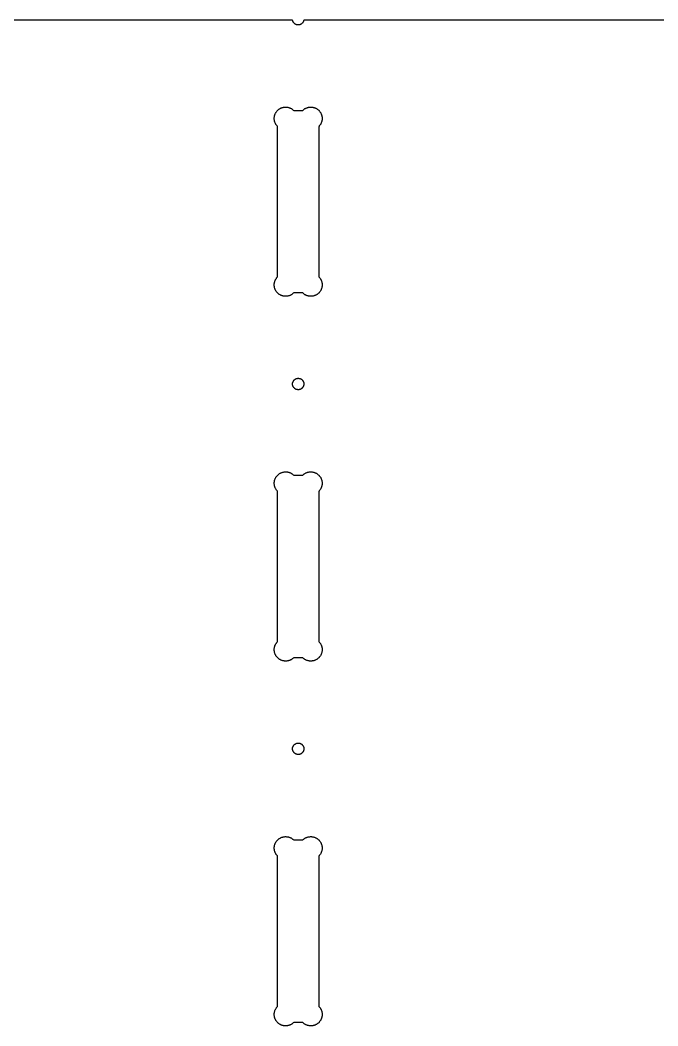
# Model space of a CAD drawing. Extents: x 0 to 2439, y 0 to 1219.
# Drawn here: x 222.4 to 400.3, y 291.2 to 571.6 of the extents above; entities that cross this region are included whole.
import ezdxf

# ---------------------------------------------------------------- set-up
doc = ezdxf.new("R2010")
doc.units = 0
doc.layers.add('Layer_1', color=7, linetype='CONTINUOUS')

msp = doc.modelspace()

# ---------------------------------------------------------------- linework, layer by layer
at = {"layer": 'Layer_1', "color": 7}
for p, q in [((298.408118, 571.641111), (109.061112, 571.641111)), ((298.422116, 571.561101), (298.408005, 571.641111)), ((298.446105, 571.464101), (298.422116, 571.561101)), ((298.476106, 571.369105), (298.446105, 571.464101)), ((298.512117, 571.276113), (298.476106, 571.369105)), ((298.553124, 571.185096), (298.512117, 571.276113)), ((298.600114, 571.0971), (298.553124, 571.185096)), ((298.653115, 571.01311), (298.600114, 571.0971)), ((298.711112, 570.931096), (298.653115, 571.01311)), ((298.774104, 570.854106), (298.711112, 570.931096)), ((298.841104, 570.780108), (298.774104, 570.854106)), ((298.913098, 570.711104), (298.841104, 570.780108)), ((298.989101, 570.647096), (298.913098, 570.711104)), ((299.069111, 570.587096), (298.989101, 570.647096)), ((299.1531, 570.533107), (299.069111, 570.587096)), ((299.240109, 570.484113), (299.1531, 570.533107)), ((299.33011, 570.441102), (299.240109, 570.484113)), ((299.422114, 570.403115), (299.33011, 570.441102)), ((299.516123, 570.371111), (299.422114, 570.403115)), ((299.613122, 570.345118), (299.516123, 570.371083)), ((299.71111, 570.326097), (299.613122, 570.345006)), ((299.809098, 570.312098), (299.71111, 570.32621)), ((299.909117, 570.305099), (299.809098, 570.312155)), ((300.009108, 570.304112), (299.909117, 570.304112)), ((300.108112, 570.309107), (300.009108, 570.304027)), ((300.207116, 570.321101), (300.108112, 570.308966)), ((300.305103, 570.338119), (300.207116, 570.321186)), ((300.402103, 570.362108), (300.305103, 570.338119)), ((300.497099, 570.392108), (300.402103, 570.362108)), ((300.590119, 570.42812), (300.497099, 570.392108)), ((300.681108, 570.469099), (300.590119, 570.42812)), ((300.769105, 570.516117), (300.681108, 570.469099)), ((300.85411, 570.569118), (300.769105, 570.516117)), ((300.935108, 570.627115), (300.85411, 570.569118)), ((301.013114, 570.689119), (300.935108, 570.627115)), ((301.086125, 570.757106), (301.013114, 570.689119)), ((301.1551, 570.829101), (301.086125, 570.757106)), ((301.219108, 570.905104), (301.1551, 570.829101)), ((301.279108, 570.985114), (301.219108, 570.905104)), ((301.333098, 571.069103), (301.279108, 570.985114)), ((301.38212, 571.156112), (301.333098, 571.069103)), ((301.426118, 571.245097), (301.38212, 571.156112)), ((301.463117, 571.338117), (301.426118, 571.245097)), ((301.495121, 571.432097), (301.463117, 571.338117)), ((301.521114, 571.528109), (301.49515, 571.432097)), ((301.543099, 571.641111), (301.521086, 571.528109)), ((1338.611101, 571.641111), (301.543099, 571.641111)), ((294.574101, 546.770108), (294.683124, 546.847099)), ((294.683124, 546.847099), (294.794122, 546.919122)), ((294.794122, 546.919122), (294.909099, 546.987109)), ((294.909099, 546.987109), (295.026108, 547.050101)), ((295.026108, 547.050101), (295.146109, 547.108098)), ((295.146109, 547.108098), (295.268114, 547.161099)), ((295.268114, 547.161099), (295.392122, 547.208117)), ((295.392122, 547.208117), (295.518106, 547.2511)), ((295.518106, 547.2511), (295.646122, 547.288099)), ((295.646122, 547.288099), (295.775098, 547.319115)), ((295.775098, 547.319115), (295.905118, 547.346209)), ((295.905118, 547.346124), (296.036125, 547.367008)), ((296.036125, 547.367121), (296.16812, 547.382079)), ((296.16812, 547.382107), (296.301104, 547.391985)), ((296.301104, 547.392098), (296.434115, 547.396049)), ((296.434115, 547.396106), (296.567098, 547.393283)), ((296.567098, 547.394102), (296.700109, 547.387046)), ((296.700109, 547.387103), (296.832105, 547.374967)), ((296.832105, 547.375108), (296.9641, 547.357046)), ((296.9641, 547.357102), (297.095108, 547.333114)), ((297.095108, 547.333114), (297.225099, 547.304101)), ((297.225099, 547.304101), (297.353115, 547.270122)), ((297.353115, 547.270122), (297.480115, 547.230102)), ((297.480115, 547.230102), (297.605111, 547.185116)), ((297.605111, 547.185116), (297.728104, 547.135106)), ((297.728104, 547.135106), (297.849121, 547.079114)), ((297.849121, 547.079114), (297.968106, 547.019113)), ((297.968106, 547.019113), (298.083111, 546.954117)), ((298.083111, 546.954117), (298.196113, 546.884098)), ((298.196113, 546.884098), (298.306123, 546.809112)), ((298.306123, 546.809112), (298.413114, 546.730118)), ((301.537116, 546.730118), (301.644106, 546.809112)), ((301.644106, 546.809112), (301.754117, 546.884098)), ((301.754117, 546.884098), (301.867118, 546.954117)), ((301.867118, 546.954117), (301.983112, 547.019113)), ((301.983112, 547.019113), (302.101109, 547.079114)), ((302.101109, 547.079114), (302.222098, 547.135106)), ((302.222098, 547.135106), (302.346106, 547.185116)), ((302.346106, 547.185116), (302.471102, 547.230102)), ((302.471102, 547.230102), (302.598102, 547.270122)), ((302.598102, 547.270122), (302.726118, 547.304101)), ((302.726118, 547.304101), (302.85611, 547.333114)), ((302.85611, 547.333114), (302.987117, 547.357102)), ((302.987117, 547.357102), (303.118125, 547.375165)), ((303.118125, 547.375108), (303.251108, 547.387244)), ((303.251108, 547.387103), (303.384119, 547.394158)), ((303.384119, 547.394102), (303.517102, 547.396924)), ((303.517102, 547.396106), (303.650114, 547.392154)), ((303.650114, 547.392098), (303.782109, 547.38222)), ((303.782109, 547.382107), (303.914104, 547.36715)), ((303.914104, 547.367121), (304.0461, 547.346237)), ((304.0461, 547.346124), (304.17612, 547.319031)), ((304.17612, 547.319115), (304.305123, 547.288099)), ((304.305123, 547.288099), (304.433111, 547.2511)), ((304.433111, 547.2511), (304.559123, 547.208117)), ((304.559123, 547.208117), (304.683104, 547.161099)), ((304.683104, 547.161099), (304.805108, 547.108098)), ((304.805108, 547.108098), (304.925109, 547.050101)), ((304.925109, 547.050101), (305.042118, 546.987109)), ((305.042118, 546.987109), (305.156108, 546.919122)), ((305.156108, 546.919122), (305.268122, 546.847099)), ((305.268122, 546.847099), (305.3761, 546.770108)), ((293.297102, 544.055102), (293.292022, 544.188114)), ((293.292107, 544.254097), (293.297187, 544.387109)), ((293.292107, 544.188114), (293.292107, 544.254097)), ((293.306105, 543.922119), (293.297074, 544.055102)), ((293.297102, 544.387109), (293.306133, 544.52012)), ((293.306105, 544.52012), (293.322192, 544.652115)), ((293.322107, 544.652115), (293.342145, 544.783123)), ((293.342116, 544.783123), (293.36921, 544.914102)), ((293.369125, 544.914102), (293.400113, 545.043106)), ((293.400113, 545.043106), (293.4381, 545.170106)), ((293.4381, 545.170106), (293.480123, 545.296118)), ((293.480123, 545.296118), (293.528101, 545.421114)), ((293.528101, 545.421114), (293.580114, 545.543119)), ((293.580114, 545.543119), (293.638111, 545.662104)), ((293.638111, 545.662104), (293.701103, 545.780101)), ((293.701103, 545.780101), (293.769119, 545.894119)), ((293.769119, 545.894119), (293.841114, 546.006105)), ((293.841114, 546.006105), (293.918104, 546.114111)), ((293.918104, 546.114111), (294.000118, 546.219098)), ((294.000118, 546.219098), (294.086111, 546.321121)), ((294.086111, 546.321121), (294.176111, 546.419109)), ((294.176111, 546.419109), (294.27012, 546.513117)), ((294.27012, 546.513117), (294.368107, 546.603118)), ((294.368107, 546.603118), (294.469114, 546.688123)), ((294.469114, 546.688123), (294.574101, 546.770108)), ((298.413114, 546.730118), (298.517112, 546.6461)), ((298.517112, 546.6461), (298.616116, 546.558103)), ((298.616116, 546.558103), (298.7121, 546.466099)), ((298.7121, 546.466099), (301.238102, 546.466099)), ((301.238102, 546.466099), (301.334114, 546.558103)), ((301.334114, 546.558103), (301.434105, 546.6461)), ((301.434105, 546.6461), (301.537116, 546.730118)), ((305.3761, 546.770108), (305.481115, 546.688123)), ((305.481115, 546.688123), (305.58311, 546.603118)), ((305.58311, 546.603118), (305.681098, 546.513117)), ((305.681098, 546.513117), (305.775106, 546.419109)), ((305.775106, 546.419109), (305.865107, 546.321121)), ((305.865107, 546.321121), (305.9511, 546.219098)), ((305.9511, 546.219098), (306.032098, 546.114111)), ((306.032098, 546.114111), (306.109116, 546.006105)), ((306.109116, 546.006105), (306.182099, 545.894119)), ((306.182099, 545.894119), (306.249098, 545.780101)), ((306.249098, 545.780101), (306.312118, 545.662104)), ((306.312118, 545.662104), (306.370115, 545.543119)), ((306.370115, 545.543119), (306.423116, 545.421114)), ((306.423116, 545.421114), (306.471122, 545.296118)), ((306.471122, 545.296118), (306.513117, 545.170106)), ((306.513117, 545.170106), (306.550116, 545.043106)), ((306.550116, 545.043106), (306.58212, 544.914102)), ((306.58212, 544.914102), (306.608085, 544.783123)), ((306.608113, 544.783123), (306.628998, 544.652115)), ((306.62911, 544.652115), (306.644068, 544.52012)), ((306.644125, 544.52012), (306.654002, 544.387109)), ((306.654115, 544.055102), (306.644238, 543.922119)), ((306.654115, 544.387109), (306.658066, 544.254097)), ((306.658123, 544.188114), (306.654172, 544.055102)), ((306.658123, 544.254097), (306.658123, 544.188114)), ((293.322107, 543.790096), (293.30602, 543.922119)), ((293.342116, 543.659116), (293.322079, 543.790096)), ((293.369125, 543.528109), (293.342032, 543.659116)), ((293.400113, 543.399105), (293.369125, 543.528109)), ((293.4381, 543.272105), (293.400113, 543.399105)), ((293.480123, 543.145105), (293.4381, 543.272105)), ((293.528101, 543.021097), (293.480123, 543.145105)), ((293.580114, 542.89912), (293.528101, 543.021097)), ((293.638111, 542.780107), (293.580114, 542.89912)), ((293.701103, 542.66211), (293.638111, 542.780107)), ((293.769119, 542.54812), (293.701103, 542.66211)), ((293.841114, 542.436106), (293.769119, 542.54812)), ((293.918104, 542.3281), (293.841114, 542.436106)), ((294.000118, 542.223113), (293.918104, 542.3281)), ((294.086111, 542.121118), (294.000118, 542.223113)), ((294.176111, 542.023102), (294.086111, 542.121118)), ((294.222114, 541.976112), (294.176111, 542.023102)), ((294.222114, 500.056122), (294.222114, 541.976112)), ((305.775106, 542.023102), (305.728116, 541.976112)), ((305.728116, 541.976112), (305.728116, 500.056122)), ((305.865107, 542.121118), (305.775106, 542.023102)), ((305.9511, 542.223113), (305.865107, 542.121118)), ((306.032098, 542.3281), (305.9511, 542.223113)), ((306.109116, 542.436106), (306.032098, 542.3281)), ((306.182099, 542.54812), (306.109116, 542.436106)), ((306.249098, 542.66211), (306.182099, 542.54812)), ((306.312118, 542.780107), (306.249098, 542.66211)), ((306.370115, 542.89912), (306.312118, 542.780107)), ((306.423116, 543.021097), (306.370115, 542.89912)), ((306.471122, 543.145105), (306.423116, 543.021097)), ((306.513117, 543.272105), (306.471122, 543.145105)), ((306.550116, 543.399105), (306.513117, 543.272105)), ((306.58212, 543.528109), (306.550116, 543.399105)), ((306.608113, 543.659116), (306.582149, 543.528109)), ((306.62911, 543.790096), (306.608226, 543.659116)), ((306.644125, 543.922119), (306.629167, 543.790096)), ((293.553106, 499.072098), (293.609099, 499.193114)), ((293.609099, 499.193114), (293.669099, 499.311112)), ((293.669099, 499.311112), (293.734123, 499.427105)), ((293.734123, 499.427105), (293.804114, 499.540107)), ((293.804114, 499.540107), (293.879101, 499.650117)), ((293.879101, 499.650117), (293.959111, 499.757107)), ((293.959111, 499.757107), (294.042112, 499.860118)), ((294.042112, 499.860118), (294.130109, 499.96011)), ((294.130109, 499.96011), (294.222114, 500.056122)), ((305.728116, 500.056122), (305.82012, 499.96011)), ((305.82012, 499.96011), (305.908117, 499.860118)), ((305.908117, 499.860118), (305.992107, 499.757107)), ((305.992107, 499.757107), (306.071101, 499.650117)), ((306.071101, 499.650117), (306.146115, 499.540107)), ((306.146115, 499.540107), (306.216106, 499.427105)), ((306.216106, 499.427105), (306.281102, 499.311112)), ((306.281102, 499.311112), (306.342119, 499.193114)), ((306.342119, 499.193114), (306.397124, 499.072098)), ((293.297102, 497.645097), (293.292022, 497.778109)), ((293.292107, 497.778109), (293.294929, 497.91112)), ((293.29411, 497.91112), (293.301166, 498.044103)), ((293.306105, 497.512114), (293.297074, 497.645097)), ((293.30111, 498.044103), (293.312963, 498.176098)), ((293.322107, 497.380119), (293.30602, 497.512114)), ((293.313104, 498.176098), (293.331166, 498.308122)), ((293.342116, 497.249111), (293.322079, 497.380119)), ((293.33111, 498.308122), (293.355099, 498.439101)), ((293.369125, 497.118104), (293.342032, 497.249111)), ((293.355099, 498.439101), (293.384111, 498.568105)), ((293.400113, 496.9891), (293.369125, 497.118104)), ((293.384111, 498.568105), (293.418119, 498.697109)), ((293.4381, 496.8621), (293.400113, 496.9891)), ((293.418119, 498.697109), (293.45811, 498.824109)), ((293.480123, 496.736116), (293.4381, 496.8621)), ((293.45811, 498.824109), (293.503124, 498.949105)), ((293.528101, 496.61112), (293.480123, 496.736116)), ((293.503124, 498.949105), (293.553106, 499.072098)), ((293.580114, 496.489115), (293.528101, 496.61112)), ((293.638111, 496.370102), (293.580114, 496.489115)), ((293.701103, 496.252105), (293.638111, 496.370102)), ((306.312118, 496.370102), (306.249098, 496.252105)), ((306.370115, 496.489115), (306.312118, 496.370102)), ((306.423116, 496.61112), (306.370115, 496.489115)), ((306.397124, 499.072098), (306.447105, 498.949105)), ((306.471122, 496.736116), (306.423116, 496.61112)), ((306.447105, 498.949105), (306.49212, 498.824109)), ((306.513117, 496.8621), (306.471122, 496.736116)), ((306.49212, 498.824109), (306.532111, 498.697109)), ((306.550116, 496.9891), (306.513117, 496.8621)), ((306.532111, 498.697109), (306.567106, 498.568105)), ((306.58212, 497.118104), (306.550116, 496.9891)), ((306.567106, 498.568105), (306.596119, 498.439101)), ((306.608113, 497.249111), (306.582149, 497.118104)), ((306.596119, 498.439101), (306.619261, 498.308122)), ((306.62911, 497.380119), (306.608226, 497.249111)), ((306.61912, 498.308122), (306.637182, 498.176098)), ((306.644125, 497.512114), (306.629167, 497.380119)), ((306.637097, 498.176098), (306.65008, 498.044103)), ((306.654115, 497.645097), (306.644238, 497.512114)), ((306.650108, 498.044103), (306.657163, 497.91112)), ((306.658123, 497.778109), (306.654172, 497.645097)), ((306.657107, 497.91112), (306.657107, 497.778109)), ((293.769119, 496.138115), (293.701103, 496.252105)), ((293.841114, 496.026101), (293.769119, 496.138115)), ((293.918104, 495.918123), (293.841114, 496.026101)), ((294.000118, 495.813108), (293.918104, 495.918123)), ((294.086111, 495.711113), (294.000118, 495.813108)), ((294.176111, 495.614113), (294.086111, 495.711113)), ((294.27012, 495.519117), (294.176111, 495.614113)), ((294.368107, 495.429117), (294.27012, 495.519117)), ((294.469114, 495.344111), (294.368107, 495.429117)), ((294.574101, 495.262098), (294.469114, 495.344111)), ((294.683124, 495.185107), (294.574101, 495.262098)), ((294.794122, 495.113112), (294.683124, 495.185107)), ((294.909099, 495.045097), (294.794122, 495.113112)), ((295.026108, 494.982105), (294.909099, 495.045097)), ((295.146109, 494.924108), (295.026108, 494.982105)), ((295.268114, 494.871107), (295.146109, 494.924108)), ((295.392122, 494.824117), (295.268114, 494.871107)), ((295.518106, 494.781106), (295.392122, 494.824117)), ((295.646122, 494.744107), (295.518106, 494.781106)), ((295.775098, 494.713119), (295.646122, 494.744107)), ((295.905118, 494.68611), (295.775098, 494.713204)), ((296.036125, 494.665113), (295.905118, 494.685997)), ((296.16812, 494.650099), (296.036125, 494.665056)), ((296.301104, 494.640108), (296.16812, 494.649986)), ((296.434115, 494.6361), (296.301104, 494.640052)), ((296.567098, 494.638104), (296.434115, 494.635282)), ((296.700109, 494.645103), (296.567098, 494.638048)), ((296.832105, 494.657098), (296.700109, 494.644962)), ((296.9641, 494.675104), (296.832105, 494.657041)), ((297.095108, 494.699121), (296.9641, 494.675132)), ((297.225099, 494.728105), (297.095108, 494.699121)), ((297.353115, 494.762113), (297.225099, 494.728105)), ((297.480115, 494.802104), (297.353115, 494.762113)), ((297.605111, 494.847118), (297.480115, 494.802104)), ((297.728104, 494.8971), (297.605111, 494.847118)), ((297.849121, 494.953121), (297.728104, 494.8971)), ((297.968106, 495.013121), (297.849121, 494.953121)), ((298.083111, 495.078117), (297.968106, 495.013121)), ((298.196113, 495.148108), (298.083111, 495.078117)), ((298.306123, 495.223123), (298.196113, 495.148108)), ((298.413114, 495.302117), (298.306123, 495.223123)), ((298.517112, 495.386106), (298.413114, 495.302117)), ((298.616116, 495.474103), (298.517112, 495.386106)), ((298.7121, 495.566107), (298.616116, 495.474103)), ((301.238102, 495.566107), (298.7121, 495.566107)), ((301.334114, 495.474103), (301.238102, 495.566107)), ((301.434105, 495.386106), (301.334114, 495.474103)), ((301.537116, 495.302117), (301.434105, 495.386106)), ((301.644106, 495.223123), (301.537116, 495.302117)), ((301.754117, 495.148108), (301.644106, 495.223123)), ((301.867118, 495.078117), (301.754117, 495.148108)), ((301.983112, 495.013121), (301.867118, 495.078117)), ((302.101109, 494.953121), (301.983112, 495.013121)), ((302.222098, 494.8971), (302.101109, 494.953121)), ((302.346106, 494.847118), (302.222098, 494.8971)), ((302.471102, 494.802104), (302.346106, 494.847118)), ((302.598102, 494.762113), (302.471102, 494.802104)), ((302.726118, 494.728105), (302.598102, 494.762113)), ((302.85611, 494.699121), (302.726118, 494.728105)), ((302.987117, 494.675104), (302.85611, 494.699092)), ((303.118125, 494.657098), (302.987117, 494.67516)), ((303.251108, 494.645103), (303.118125, 494.657239)), ((303.384119, 494.638104), (303.251108, 494.64516)), ((303.517102, 494.6361), (303.384119, 494.638923)), ((303.650114, 494.640108), (303.517102, 494.636157)), ((303.782109, 494.650099), (303.650114, 494.640221)), ((303.914104, 494.665113), (303.782109, 494.650155)), ((304.0461, 494.68611), (303.914104, 494.665226)), ((304.17612, 494.713119), (304.0461, 494.686026)), ((304.305123, 494.744107), (304.17612, 494.713119)), ((304.433111, 494.781106), (304.305123, 494.744107)), ((304.559123, 494.824117), (304.433111, 494.781106)), ((304.683104, 494.871107), (304.559123, 494.824117)), ((304.805108, 494.924108), (304.683104, 494.871107)), ((304.925109, 494.982105), (304.805108, 494.924108)), ((305.042118, 495.045097), (304.925109, 494.982105)), ((305.156108, 495.113112), (305.042118, 495.045097)), ((305.268122, 495.185107), (305.156108, 495.113112)), ((305.3761, 495.262098), (305.268122, 495.185107)), ((305.481115, 495.344111), (305.3761, 495.262098)), ((305.58311, 495.429117), (305.481115, 495.344111)), ((305.681098, 495.519117), (305.58311, 495.429117)), ((305.775106, 495.614113), (305.681098, 495.519117)), ((305.865107, 495.711113), (305.775106, 495.614113)), ((305.9511, 495.813108), (305.865107, 495.711113)), ((306.032098, 495.918123), (305.9511, 495.813108)), ((306.109116, 496.026101), (306.032098, 495.918123)), ((306.182099, 496.138115), (306.109116, 496.026101)), ((306.249098, 496.252105), (306.182099, 496.138115)), ((298.617104, 471.013113), (298.672109, 471.097102)), ((298.672109, 471.097102), (298.731122, 471.177112)), ((298.731122, 471.177112), (298.796117, 471.253114)), ((298.796117, 471.253114), (298.865121, 471.325109)), ((298.865121, 471.325109), (298.938103, 471.393097)), ((298.938103, 471.393097), (299.01611, 471.456117)), ((299.01611, 471.456117), (299.097107, 471.513098)), ((299.097107, 471.513098), (299.182113, 471.566099)), ((299.182113, 471.566099), (299.269122, 471.613117)), ((299.269122, 471.613117), (299.36011, 471.654096)), ((299.36011, 471.654096), (299.453102, 471.690107)), ((299.453102, 471.690107), (299.548098, 471.720108)), ((299.548098, 471.720108), (299.645098, 471.744096)), ((299.645098, 471.744096), (299.743114, 471.76103)), ((299.743114, 471.761114), (299.842118, 471.77325)), ((299.842118, 471.773109), (299.942109, 471.778189)), ((299.942109, 471.778104), (300.0421, 471.778104)), ((300.0421, 471.777116), (300.141104, 471.770061)), ((300.141104, 471.770117), (300.240107, 471.756006)), ((300.240107, 471.756119), (300.338123, 471.73721)), ((300.338123, 471.737097), (300.434107, 471.711133)), ((300.434107, 471.711105), (300.529103, 471.679101)), ((300.529103, 471.679101), (300.621107, 471.641114)), ((300.621107, 471.641114), (300.711108, 471.598103)), ((300.711108, 471.598103), (300.798117, 471.549109)), ((300.798117, 471.549109), (300.881119, 471.49512)), ((300.881119, 471.49512), (300.9611, 471.43512)), ((300.9611, 471.43512), (301.038119, 471.371112)), ((301.038119, 471.371112), (301.110114, 471.302108)), ((301.110114, 471.302108), (301.177113, 471.22811)), ((301.177113, 471.22811), (301.240105, 471.151119)), ((301.240105, 471.151119), (301.298102, 471.070122)), ((298.393104, 470.058101), (298.388024, 470.15812)), ((298.388109, 470.15812), (298.388109, 470.257096)), ((298.389125, 470.257096), (298.397027, 470.357115)), ((298.405098, 469.959097), (298.392963, 470.058101)), ((298.397112, 470.357115), (298.410094, 470.456119)), ((298.422116, 469.86111), (298.405183, 469.959097)), ((298.410122, 470.456119), (298.43016, 470.554106)), ((298.446105, 469.76411), (298.422116, 469.86111)), ((298.430103, 470.554106), (298.456068, 470.650118)), ((298.476106, 469.669114), (298.446105, 469.76411)), ((298.456124, 470.650118), (298.487112, 470.744098)), ((298.512117, 469.576122), (298.476106, 469.669114)), ((298.487112, 470.744098), (298.525099, 470.837119)), ((298.553124, 469.485105), (298.512117, 469.576122)), ((298.525099, 470.837119), (298.56811, 470.926104)), ((298.600114, 469.397108), (298.553124, 469.485105)), ((298.56811, 470.926104), (298.617104, 471.013113)), ((298.653115, 469.313119), (298.600114, 469.397108)), ((298.711112, 469.231105), (298.653115, 469.313119)), ((298.774104, 469.154115), (298.711112, 469.231105)), ((298.841104, 469.080116), (298.774104, 469.154115)), ((298.913098, 469.011113), (298.841104, 469.080116)), ((298.989101, 468.947105), (298.913098, 469.011113)), ((299.069111, 468.887104), (298.989101, 468.947105)), ((299.1531, 468.833115), (299.069111, 468.887104)), ((299.240109, 468.784122), (299.1531, 468.833115)), ((299.33011, 468.741111), (299.240109, 468.784122)), ((299.422114, 468.703096), (299.33011, 468.741111)), ((299.516123, 468.67112), (299.422114, 468.703096)), ((299.613122, 468.645099), (299.516123, 468.671063)), ((299.71111, 468.626105), (299.613122, 468.645014)), ((299.809098, 468.612107), (299.71111, 468.626218)), ((299.909117, 468.605108), (299.809098, 468.612164)), ((300.009108, 468.60412), (299.909117, 468.60412)), ((300.108112, 468.609116), (300.009108, 468.604036)), ((300.207116, 468.62111), (300.108112, 468.608974)), ((300.305103, 468.6381), (300.207116, 468.621166)), ((300.402103, 468.662117), (300.305103, 468.638128)), ((300.497099, 468.692117), (300.402103, 468.662117)), ((300.590119, 468.7281), (300.497099, 468.692117)), ((300.681108, 468.769107), (300.590119, 468.7281)), ((300.769105, 468.816097), (300.681108, 468.769107)), ((300.85411, 468.869099), (300.769105, 468.816097)), ((300.935108, 468.927124), (300.85411, 468.869099)), ((301.013114, 468.9891), (300.935108, 468.927124)), ((301.086125, 469.057115), (301.013114, 468.9891)), ((301.1551, 469.12911), (301.086125, 469.057115)), ((301.219108, 469.205112), (301.1551, 469.12911)), ((301.279108, 469.285122), (301.219108, 469.205112)), ((301.333098, 469.369112), (301.279108, 469.285122)), ((301.298102, 471.070122), (301.350116, 470.985116)), ((301.38212, 469.456121), (301.333098, 469.369112)), ((301.350116, 470.985116), (301.397106, 470.897119)), ((301.426118, 469.545106), (301.38212, 469.456121)), ((301.397106, 470.897119), (301.4391, 470.806103)), ((301.463117, 469.638098), (301.426118, 469.545106)), ((301.4391, 470.806103), (301.475112, 470.71311)), ((301.495121, 469.732106), (301.463117, 469.638098)), ((301.475112, 470.71311), (301.504124, 470.618114)), ((301.521114, 469.829106), (301.49515, 469.732106)), ((301.504124, 470.618114), (301.528113, 470.521115)), ((301.541124, 469.926106), (301.521086, 469.829106)), ((301.528113, 470.521115), (301.546175, 470.423099)), ((301.554106, 470.025109), (301.541124, 469.926106)), ((301.546119, 470.423099), (301.557126, 470.324124)), ((301.561105, 470.1251), (301.554049, 470.025109)), ((301.557097, 470.324124), (301.562177, 470.224104)), ((301.562121, 470.224104), (301.562121, 470.1251)), ((293.322107, 442.952096), (293.342145, 443.083103)), ((293.342116, 443.083103), (293.36921, 443.214111)), ((293.369125, 443.214111), (293.400113, 443.343115)), ((293.400113, 443.343115), (293.4381, 443.470115)), ((293.4381, 443.470115), (293.480123, 443.596099)), ((293.480123, 443.596099), (293.528101, 443.721123)), ((293.528101, 443.721123), (293.580114, 443.8431)), ((293.580114, 443.8431), (293.638111, 443.962113)), ((293.638111, 443.962113), (293.701103, 444.08011)), ((293.701103, 444.08011), (293.769119, 444.194099)), ((293.769119, 444.194099), (293.841114, 444.306113)), ((293.841114, 444.306113), (293.918104, 444.41412)), ((293.918104, 444.41412), (294.000118, 444.519106)), ((294.000118, 444.519106), (294.086111, 444.621102)), ((294.086111, 444.621102), (294.176111, 444.719117)), ((294.176111, 444.719117), (294.27012, 444.813097)), ((294.27012, 444.813097), (294.368107, 444.903098)), ((294.368107, 444.903098), (294.469114, 444.988103)), ((294.469114, 444.988103), (294.574101, 445.070117)), ((294.574101, 445.070117), (294.683124, 445.147107)), ((294.683124, 445.147107), (294.794122, 445.219102)), ((294.794122, 445.219102), (294.909099, 445.287118)), ((294.909099, 445.287118), (295.026108, 445.35011)), ((295.026108, 445.35011), (295.146109, 445.408106)), ((295.146109, 445.408106), (295.268114, 445.461108)), ((295.268114, 445.461108), (295.392122, 445.508098)), ((295.392122, 445.508098), (295.518106, 445.551108)), ((295.518106, 445.551108), (295.646122, 445.588108)), ((295.646122, 445.588108), (295.775098, 445.619096)), ((295.775098, 445.619096), (295.905118, 445.646189)), ((295.905118, 445.646104), (296.036125, 445.666989)), ((296.036125, 445.667102), (296.16812, 445.68206)), ((296.16812, 445.682116), (296.301104, 445.691994)), ((296.301104, 445.692107), (296.434115, 445.696058)), ((296.434115, 445.696114), (296.567098, 445.693292)), ((296.567098, 445.69411), (296.700109, 445.687055)), ((296.700109, 445.687111), (296.832105, 445.674976)), ((296.832105, 445.675117), (296.9641, 445.657055)), ((296.9641, 445.657111), (297.095108, 445.633122)), ((297.095108, 445.633122), (297.225099, 445.60411)), ((297.225099, 445.60411), (297.353115, 445.570102)), ((297.353115, 445.570102), (297.480115, 445.530111)), ((297.480115, 445.530111), (297.605111, 445.485097)), ((297.605111, 445.485097), (297.728104, 445.435115)), ((297.728104, 445.435115), (297.849121, 445.379122)), ((297.849121, 445.379122), (297.968106, 445.319122)), ((297.968106, 445.319122), (298.083111, 445.254098)), ((298.083111, 445.254098), (298.196113, 445.184107)), ((298.196113, 445.184107), (298.306123, 445.10912)), ((298.306123, 445.10912), (298.413114, 445.030098)), ((298.413114, 445.030098), (298.517112, 444.946109)), ((298.517112, 444.946109), (298.616116, 444.858112)), ((298.616116, 444.858112), (298.7121, 444.766107)), ((298.7121, 444.766107), (301.238102, 444.766107)), ((301.238102, 444.766107), (301.334114, 444.858112)), ((301.334114, 444.858112), (301.434105, 444.946109)), ((301.434105, 444.946109), (301.537116, 445.030098)), ((301.537116, 445.030098), (301.644106, 445.10912)), ((301.644106, 445.10912), (301.754117, 445.184107)), ((301.754117, 445.184107), (301.867118, 445.254098)), ((301.867118, 445.254098), (301.983112, 445.319122)), ((301.983112, 445.319122), (302.101109, 445.379122)), ((302.101109, 445.379122), (302.222098, 445.435115)), ((302.222098, 445.435115), (302.346106, 445.485097)), ((302.346106, 445.485097), (302.471102, 445.530111)), ((302.471102, 445.530111), (302.598102, 445.570102)), ((302.598102, 445.570102), (302.726118, 445.60411)), ((302.726118, 445.60411), (302.85611, 445.633122)), ((302.85611, 445.633122), (302.987117, 445.657111)), ((302.987117, 445.657111), (303.118125, 445.675173)), ((303.118125, 445.675117), (303.251108, 445.687252)), ((303.251108, 445.687111), (303.384119, 445.694167)), ((303.384119, 445.69411), (303.517102, 445.696933)), ((303.517102, 445.696114), (303.650114, 445.692163)), ((303.650114, 445.692107), (303.782109, 445.682229)), ((303.782109, 445.682116), (303.914104, 445.667158)), ((303.914104, 445.667102), (304.0461, 445.646217)), ((304.0461, 445.646104), (304.17612, 445.619011)), ((304.17612, 445.619096), (304.305123, 445.588108)), ((304.305123, 445.588108), (304.433111, 445.551108)), ((304.433111, 445.551108), (304.559123, 445.508098)), ((304.559123, 445.508098), (304.683104, 445.461108)), ((304.683104, 445.461108), (304.805108, 445.408106)), ((304.805108, 445.408106), (304.925109, 445.35011)), ((304.925109, 445.35011), (305.042118, 445.287118)), ((305.042118, 445.287118), (305.156108, 445.219102)), ((305.156108, 445.219102), (305.268122, 445.147107)), ((305.268122, 445.147107), (305.3761, 445.070117)), ((305.3761, 445.070117), (305.481115, 444.988103)), ((305.481115, 444.988103), (305.58311, 444.903098)), ((305.58311, 444.903098), (305.681098, 444.813097)), ((305.681098, 444.813097), (305.775106, 444.719117)), ((305.775106, 444.719117), (305.865107, 444.621102)), ((305.865107, 444.621102), (305.9511, 444.519106)), ((305.9511, 444.519106), (306.032098, 444.41412)), ((306.032098, 444.41412), (306.109116, 444.306113)), ((306.109116, 444.306113), (306.182099, 444.194099)), ((306.182099, 444.194099), (306.249098, 444.08011)), ((306.249098, 444.08011), (306.312118, 443.962113)), ((306.312118, 443.962113), (306.370115, 443.8431)), ((306.370115, 443.8431), (306.423116, 443.721123)), ((306.423116, 443.721123), (306.471122, 443.596099)), ((306.471122, 443.596099), (306.513117, 443.470115)), ((306.513117, 443.470115), (306.550116, 443.343115)), ((306.550116, 443.343115), (306.58212, 443.214111)), ((306.58212, 443.214111), (306.608085, 443.083103)), ((306.608113, 443.083103), (306.628998, 442.952096)), ((293.297102, 442.355111), (293.292022, 442.488122)), ((293.292107, 442.554106), (293.297187, 442.687117)), ((293.292107, 442.488122), (293.292107, 442.554106)), ((293.306105, 442.2221), (293.297074, 442.355111)), ((293.297102, 442.687117), (293.306133, 442.8201)), ((293.322107, 442.090104), (293.30602, 442.2221)), ((293.306105, 442.8201), (293.322192, 442.952096)), ((293.342116, 441.959097), (293.322079, 442.090104)), ((293.369125, 441.828118), (293.342032, 441.959097)), ((293.400113, 441.699114), (293.369125, 441.828118)), ((293.4381, 441.572114), (293.400113, 441.699114)), ((293.480123, 441.445114), (293.4381, 441.572114)), ((293.528101, 441.321105), (293.480123, 441.445114)), ((293.580114, 441.199101), (293.528101, 441.321105)), ((293.638111, 441.080116), (293.580114, 441.199101)), ((293.701103, 440.962119), (293.638111, 441.080116)), ((293.769119, 440.848101), (293.701103, 440.962119)), ((293.841114, 440.736115), (293.769119, 440.848101)), ((293.918104, 440.628109), (293.841114, 440.736115)), ((294.000118, 440.523122), (293.918104, 440.628109)), ((294.086111, 440.421099), (294.000118, 440.523122)), ((294.176111, 440.323111), (294.086111, 440.421099)), ((294.222114, 440.276121), (294.176111, 440.323111)), ((294.222114, 398.356102), (294.222114, 440.276121)), ((305.775106, 440.323111), (305.728116, 440.276121)), ((305.728116, 440.276121), (305.728116, 398.356102)), ((305.865107, 440.421099), (305.775106, 440.323111)), ((305.9511, 440.523122), (305.865107, 440.421099)), ((306.032098, 440.628109), (305.9511, 440.523122)), ((306.109116, 440.736115), (306.032098, 440.628109)), ((306.182099, 440.848101), (306.109116, 440.736115)), ((306.249098, 440.962119), (306.182099, 440.848101)), ((306.312118, 441.080116), (306.249098, 440.962119)), ((306.370115, 441.199101), (306.312118, 441.080116)), ((306.423116, 441.321105), (306.370115, 441.199101)), ((306.471122, 441.445114), (306.423116, 441.321105)), ((306.513117, 441.572114), (306.471122, 441.445114)), ((306.550116, 441.699114), (306.513117, 441.572114)), ((306.58212, 441.828118), (306.550116, 441.699114)), ((306.608113, 441.959097), (306.582149, 441.828118)), ((306.62911, 442.090104), (306.608226, 441.959097)), ((306.62911, 442.952096), (306.644068, 442.8201)), ((306.644125, 442.2221), (306.629167, 442.090104)), ((306.644125, 442.8201), (306.654002, 442.687117)), ((306.654115, 442.355111), (306.644238, 442.2221)), ((306.654115, 442.687117), (306.658066, 442.554106)), ((306.658123, 442.488122), (306.654172, 442.355111)), ((306.658123, 442.554106), (306.658123, 442.488122)), ((294.042112, 398.160099), (294.130109, 398.260118)), ((294.130109, 398.260118), (294.222114, 398.356102)), ((305.728116, 398.356102), (305.82012, 398.260118)), ((305.82012, 398.260118), (305.908117, 398.160099)), ((293.297102, 395.945106), (293.292022, 396.078117)), ((293.292107, 396.078117), (293.294929, 396.2111)), ((293.29411, 396.2111), (293.301166, 396.344112)), ((293.306105, 395.812123), (293.297074, 395.945106)), ((293.30111, 396.344112), (293.312963, 396.476107)), ((293.322107, 395.680099), (293.30602, 395.812123)), ((293.313104, 396.476107), (293.331166, 396.608102)), ((293.342116, 395.54912), (293.322079, 395.680099)), ((293.33111, 396.608102), (293.355099, 396.73911)), ((293.369125, 395.418112), (293.342032, 395.54912)), ((293.355099, 396.73911), (293.384111, 396.868114)), ((293.400113, 395.289109), (293.369125, 395.418112)), ((293.384111, 396.868114), (293.418119, 396.997118)), ((293.418119, 396.997118), (293.45811, 397.124118)), ((293.45811, 397.124118), (293.503124, 397.249114)), ((293.503124, 397.249114), (293.553106, 397.372106)), ((293.553106, 397.372106), (293.609099, 397.493123)), ((293.609099, 397.493123), (293.669099, 397.61112)), ((293.669099, 397.61112), (293.734123, 397.727114)), ((293.734123, 397.727114), (293.804114, 397.840115)), ((293.804114, 397.840115), (293.879101, 397.950097)), ((293.879101, 397.950097), (293.959111, 398.057116)), ((293.959111, 398.057116), (294.042112, 398.160099)), ((305.908117, 398.160099), (305.992107, 398.057116)), ((305.992107, 398.057116), (306.071101, 397.950097)), ((306.071101, 397.950097), (306.146115, 397.840115)), ((306.146115, 397.840115), (306.216106, 397.727114)), ((306.216106, 397.727114), (306.281102, 397.61112)), ((306.281102, 397.61112), (306.342119, 397.493123)), ((306.342119, 397.493123), (306.397124, 397.372106)), ((306.397124, 397.372106), (306.447105, 397.249114)), ((306.447105, 397.249114), (306.49212, 397.124118)), ((306.49212, 397.124118), (306.532111, 396.997118)), ((306.532111, 396.997118), (306.567106, 396.868114)), ((306.58212, 395.418112), (306.550116, 395.289109)), ((306.567106, 396.868114), (306.596119, 396.73911)), ((306.608113, 395.54912), (306.582149, 395.418112)), ((306.596119, 396.73911), (306.619261, 396.608102)), ((306.62911, 395.680099), (306.608226, 395.54912)), ((306.61912, 396.608102), (306.637182, 396.476107)), ((306.644125, 395.812123), (306.629167, 395.680099)), ((306.637097, 396.476107), (306.65008, 396.344112)), ((306.654115, 395.945106), (306.644238, 395.812123)), ((306.650108, 396.344112), (306.657163, 396.2111)), ((306.658123, 396.078117), (306.654172, 395.945106)), ((306.657107, 396.2111), (306.657107, 396.078117)), ((293.4381, 395.162109), (293.400113, 395.289109)), ((293.480123, 395.036096), (293.4381, 395.162109)), ((293.528101, 394.9111), (293.480123, 395.036096)), ((293.580114, 394.789096), (293.528101, 394.9111)), ((293.638111, 394.670111), (293.580114, 394.789096)), ((293.701103, 394.552114), (293.638111, 394.670111)), ((293.769119, 394.438096), (293.701103, 394.552114)), ((293.841114, 394.32611), (293.769119, 394.438096)), ((293.918104, 394.218104), (293.841114, 394.32611)), ((294.000118, 394.113117), (293.918104, 394.218104)), ((294.086111, 394.011122), (294.000118, 394.113117)), ((294.176111, 393.914122), (294.086111, 394.011122)), ((294.27012, 393.820114), (294.176111, 393.914122)), ((294.368107, 393.729097), (294.27012, 393.820114)), ((294.469114, 393.64412), (294.368107, 393.729097)), ((294.574101, 393.562106), (294.469114, 393.64412)), ((294.683124, 393.485116), (294.574101, 393.562106)), ((294.794122, 393.413121), (294.683124, 393.485116)), ((294.909099, 393.345106), (294.794122, 393.413121)), ((295.026108, 393.282114), (294.909099, 393.345106)), ((295.146109, 393.224117), (295.026108, 393.282114)), ((295.268114, 393.171116), (295.146109, 393.224117)), ((295.392122, 393.124097), (295.268114, 393.171116)), ((295.518106, 393.081115), (295.392122, 393.124097)), ((295.646122, 393.044116), (295.518106, 393.081115)), ((295.775098, 393.013099), (295.646122, 393.044116)), ((295.905118, 392.986119), (295.775098, 393.013212)), ((296.036125, 392.965122), (295.905118, 392.986006)), ((296.16812, 392.950107), (296.036125, 392.965065)), ((296.301104, 392.940117), (296.16812, 392.949994)), ((296.434115, 392.936109), (296.301104, 392.94006)), ((296.567098, 392.938113), (296.434115, 392.935291)), ((296.700109, 392.945112), (296.567098, 392.938056)), ((296.832105, 392.957106), (296.700109, 392.944971)), ((296.9641, 392.975112), (296.832105, 392.95705)), ((297.095108, 392.999101), (296.9641, 392.975112)), ((297.225099, 393.028114), (297.095108, 392.999101)), ((297.353115, 393.062121), (297.225099, 393.028114)), ((297.480115, 393.102112), (297.353115, 393.062121)), ((297.605111, 393.147098), (297.480115, 393.102112)), ((297.728104, 393.197108), (297.605111, 393.147098)), ((297.849121, 393.253101), (297.728104, 393.197108)), ((297.968106, 393.313102), (297.849121, 393.253101)), ((298.083111, 393.378097), (297.968106, 393.313102)), ((298.196113, 393.448117), (298.083111, 393.378097)), ((298.306123, 393.523103), (298.196113, 393.448117)), ((298.413114, 393.602097), (298.306123, 393.523103)), ((298.517112, 393.686115), (298.413114, 393.602097)), ((298.616116, 393.774112), (298.517112, 393.686115)), ((298.7121, 393.866116), (298.616116, 393.774112)), ((301.238102, 393.866116), (298.7121, 393.866116)), ((301.334114, 393.774112), (301.238102, 393.866116)), ((301.434105, 393.686115), (301.334114, 393.774112)), ((301.537116, 393.602097), (301.434105, 393.686115)), ((301.644106, 393.523103), (301.537116, 393.602097)), ((301.754117, 393.448117), (301.644106, 393.523103)), ((301.867118, 393.378097), (301.754117, 393.448117)), ((301.983112, 393.313102), (301.867118, 393.378097)), ((302.101109, 393.253101), (301.983112, 393.313102)), ((302.222098, 393.197108), (302.101109, 393.253101)), ((302.346106, 393.147098), (302.222098, 393.197108)), ((302.471102, 393.102112), (302.346106, 393.147098)), ((302.598102, 393.062121), (302.471102, 393.102112)), ((302.726118, 393.028114), (302.598102, 393.062121)), ((302.85611, 392.999101), (302.726118, 393.028114)), ((302.987117, 392.975112), (302.85611, 392.999101)), ((303.118125, 392.957106), (302.987117, 392.975169)), ((303.251108, 392.945112), (303.118125, 392.957248)), ((303.384119, 392.938113), (303.251108, 392.945168)), ((303.517102, 392.936109), (303.384119, 392.938931)), ((303.650114, 392.940117), (303.517102, 392.936166)), ((303.782109, 392.950107), (303.650114, 392.94023)), ((303.914104, 392.965122), (303.782109, 392.950164)), ((304.0461, 392.986119), (303.914104, 392.965234)), ((304.17612, 393.013099), (304.0461, 392.986006)), ((304.305123, 393.044116), (304.17612, 393.013099)), ((304.433111, 393.081115), (304.305123, 393.044116)), ((304.559123, 393.124097), (304.433111, 393.081115)), ((304.683104, 393.171116), (304.559123, 393.124097)), ((304.805108, 393.224117), (304.683104, 393.171116)), ((304.925109, 393.282114), (304.805108, 393.224117)), ((305.042118, 393.345106), (304.925109, 393.282114)), ((305.156108, 393.413121), (305.042118, 393.345106)), ((305.268122, 393.485116), (305.156108, 393.413121)), ((305.3761, 393.562106), (305.268122, 393.485116)), ((305.481115, 393.64412), (305.3761, 393.562106)), ((305.58311, 393.729097), (305.481115, 393.64412)), ((305.681098, 393.820114), (305.58311, 393.729097)), ((305.775106, 393.914122), (305.681098, 393.820114)), ((305.865107, 394.011122), (305.775106, 393.914122)), ((305.9511, 394.113117), (305.865107, 394.011122)), ((306.032098, 394.218104), (305.9511, 394.113117)), ((306.109116, 394.32611), (306.032098, 394.218104)), ((306.182099, 394.438096), (306.109116, 394.32611)), ((306.249098, 394.552114), (306.182099, 394.438096)), ((306.312118, 394.670111), (306.249098, 394.552114)), ((306.370115, 394.789096), (306.312118, 394.670111)), ((306.423116, 394.9111), (306.370115, 394.789096)), ((306.471122, 395.036096), (306.423116, 394.9111)), ((306.513117, 395.162109), (306.471122, 395.036096)), ((306.550116, 395.289109), (306.513117, 395.162109)), ((298.393104, 368.35811), (298.388024, 368.458101)), ((298.388109, 368.458101), (298.388109, 368.557104)), ((298.389125, 368.557104), (298.397027, 368.657096)), ((298.405098, 368.259106), (298.392963, 368.35811)), ((298.397112, 368.657096), (298.410094, 368.756099)), ((298.422116, 368.161118), (298.405183, 368.259106)), ((298.410122, 368.756099), (298.43016, 368.854115)), ((298.446105, 368.064119), (298.422116, 368.161118)), ((298.430103, 368.854115), (298.456068, 368.950099)), ((298.476106, 367.969123), (298.446105, 368.064119)), ((298.456124, 368.950099), (298.487112, 369.044107)), ((298.512117, 367.876102), (298.476106, 367.969123)), ((298.487112, 369.044107), (298.525099, 369.137099)), ((298.553124, 367.785114), (298.512117, 367.876102)), ((298.525099, 369.137099), (298.56811, 369.226112)), ((298.600114, 367.697117), (298.553124, 367.785114)), ((298.56811, 369.226112), (298.617104, 369.313121)), ((298.653115, 367.612112), (298.600114, 367.697117)), ((298.617104, 369.313121), (298.672109, 369.397111)), ((298.711112, 367.531114), (298.653115, 367.612112)), ((298.672109, 369.397111), (298.731122, 369.477121)), ((298.774104, 367.454124), (298.711112, 367.531114)), ((298.731122, 369.477121), (298.796117, 369.553123)), ((298.841104, 367.380097), (298.774104, 367.454124)), ((298.796117, 369.553123), (298.865121, 369.625118)), ((298.913098, 367.311122), (298.841104, 367.380097)), ((298.865121, 369.625118), (298.938103, 369.693105)), ((298.938103, 369.693105), (299.01611, 369.756097)), ((299.01611, 369.756097), (299.097107, 369.813106)), ((299.097107, 369.813106), (299.182113, 369.866108)), ((299.182113, 369.866108), (299.269122, 369.913098)), ((299.269122, 369.913098), (299.36011, 369.954104)), ((299.36011, 369.954104), (299.453102, 369.990116)), ((299.453102, 369.990116), (299.548098, 370.020116)), ((299.548098, 370.020116), (299.645098, 370.044105)), ((299.645098, 370.044105), (299.743114, 370.061038)), ((299.743114, 370.061123), (299.842118, 370.073259)), ((299.842118, 370.073118), (299.942109, 370.078198)), ((299.942109, 370.078113), (300.0421, 370.078113)), ((300.0421, 370.077097), (300.141104, 370.070041)), ((300.141104, 370.070098), (300.240107, 370.055987)), ((300.240107, 370.0561), (300.338123, 370.037191)), ((300.338123, 370.037106), (300.434107, 370.011142)), ((300.434107, 370.011113), (300.529103, 369.979109)), ((300.529103, 369.979109), (300.621107, 369.941122)), ((300.621107, 369.941122), (300.711108, 369.898112)), ((300.711108, 369.898112), (300.798117, 369.849118)), ((300.798117, 369.849118), (300.881119, 369.7951)), ((300.881119, 369.7951), (300.9611, 369.7351)), ((300.9611, 369.7351), (301.038119, 369.67112)), ((301.086125, 367.357124), (301.013114, 367.289108)), ((301.038119, 369.67112), (301.110114, 369.602117)), ((301.1551, 367.429119), (301.086125, 367.357124)), ((301.110114, 369.602117), (301.177113, 369.528118)), ((301.219108, 367.505121), (301.1551, 367.429119)), ((301.177113, 369.528118), (301.240105, 369.4511)), ((301.279108, 367.585103), (301.219108, 367.505121)), ((301.240105, 369.4511), (301.298102, 369.370102)), ((301.333098, 367.66912), (301.279108, 367.585103)), ((301.298102, 369.370102), (301.350116, 369.285097)), ((301.38212, 367.756101), (301.333098, 367.66912)), ((301.350116, 369.285097), (301.397106, 369.1971)), ((301.426118, 367.845114), (301.38212, 367.756101)), ((301.397106, 369.1971), (301.4391, 369.106111)), ((301.463117, 367.938106), (301.426118, 367.845114)), ((301.4391, 369.106111), (301.475112, 369.013119)), ((301.495121, 368.032115), (301.463117, 367.938106)), ((301.475112, 369.013119), (301.504124, 368.918123)), ((301.521114, 368.129114), (301.49515, 368.032115)), ((301.504124, 368.918123), (301.528113, 368.821123)), ((301.541124, 368.226114), (301.521086, 368.129114)), ((301.528113, 368.821123), (301.546175, 368.723108)), ((301.554106, 368.325118), (301.541124, 368.226114)), ((301.546119, 368.723108), (301.557126, 368.624104)), ((301.561105, 368.425109), (301.554049, 368.325118)), ((301.557097, 368.624104), (301.562177, 368.524113)), ((301.562121, 368.524113), (301.562121, 368.425109)), ((298.989101, 367.247114), (298.913098, 367.311122)), ((299.069111, 367.187113), (298.989101, 367.247114)), ((299.1531, 367.133096), (299.069111, 367.187113)), ((299.240109, 367.084102), (299.1531, 367.133096)), ((299.33011, 367.04112), (299.240109, 367.084102)), ((299.422114, 367.003104), (299.33011, 367.04112)), ((299.516123, 366.9711), (299.422114, 367.003104)), ((299.613122, 366.945108), (299.516123, 366.971072)), ((299.71111, 366.926114), (299.613122, 366.945023)), ((299.809098, 366.912116), (299.71111, 366.926227)), ((299.909117, 366.905117), (299.809098, 366.912172)), ((300.009108, 366.904101), (299.909117, 366.904101)), ((300.108112, 366.909096), (300.009108, 366.904016)), ((300.207116, 366.921119), (300.108112, 366.908983)), ((300.305103, 366.938108), (300.207116, 366.921175)), ((300.402103, 366.962097), (300.305103, 366.938108)), ((300.497099, 366.992098), (300.402103, 366.962097)), ((300.590119, 367.028109), (300.497099, 366.992098)), ((300.681108, 367.069116), (300.590119, 367.028109)), ((300.769105, 367.116106), (300.681108, 367.069116)), ((300.85411, 367.169107), (300.769105, 367.116106)), ((300.935108, 367.227104), (300.85411, 367.169107)), ((301.013114, 367.289108), (300.935108, 367.227104)), ((293.528101, 342.021104), (293.580114, 342.143108)), ((293.580114, 342.143108), (293.638111, 342.262121)), ((293.638111, 342.262121), (293.701103, 342.380118)), ((293.701103, 342.380118), (293.769119, 342.494108)), ((293.769119, 342.494108), (293.841114, 342.606122)), ((293.841114, 342.606122), (293.918104, 342.7141)), ((293.918104, 342.7141), (294.000118, 342.819115)), ((294.000118, 342.819115), (294.086111, 342.92111)), ((294.086111, 342.92111), (294.176111, 343.019098)), ((294.176111, 343.019098), (294.27012, 343.113106)), ((294.27012, 343.113106), (294.368107, 343.203107)), ((294.368107, 343.203107), (294.469114, 343.288112)), ((294.469114, 343.288112), (294.574101, 343.370098)), ((294.574101, 343.370098), (294.683124, 343.447116)), ((294.683124, 343.447116), (294.794122, 343.519111)), ((294.794122, 343.519111), (294.909099, 343.587098)), ((294.909099, 343.587098), (295.026108, 343.650118)), ((295.026108, 343.650118), (295.146109, 343.708115)), ((295.146109, 343.708115), (295.268114, 343.761116)), ((295.268114, 343.761116), (295.392122, 343.808106)), ((295.392122, 343.808106), (295.518106, 343.851117)), ((295.518106, 343.851117), (295.646122, 343.888116)), ((295.646122, 343.888116), (295.775098, 343.919104)), ((295.775098, 343.919104), (295.905118, 343.946198)), ((295.905118, 343.946113), (296.036125, 343.966998)), ((296.036125, 343.96711), (296.16812, 343.982068)), ((296.16812, 343.982096), (296.301104, 343.991974)), ((296.301104, 343.992115), (296.434115, 343.996066)), ((296.434115, 343.996123), (296.567098, 343.993301)), ((296.567098, 343.994119), (296.700109, 343.987064)), ((296.700109, 343.98712), (296.832105, 343.974984)), ((296.832105, 343.975097), (296.9641, 343.957035)), ((296.9641, 343.95712), (297.095108, 343.933131)), ((297.095108, 343.933103), (297.225099, 343.904118)), ((297.225099, 343.904118), (297.353115, 343.870111)), ((297.353115, 343.870111), (297.480115, 343.83012)), ((297.480115, 343.83012), (297.605111, 343.785105)), ((297.605111, 343.785105), (297.728104, 343.735124)), ((297.728104, 343.735124), (297.849121, 343.679103)), ((297.849121, 343.679103), (297.968106, 343.619102)), ((297.968106, 343.619102), (298.083111, 343.554106)), ((298.083111, 343.554106), (298.196113, 343.484115)), ((298.196113, 343.484115), (298.306123, 343.409101)), ((298.306123, 343.409101), (298.413114, 343.330107)), ((298.413114, 343.330107), (298.517112, 343.246117)), ((298.517112, 343.246117), (298.616116, 343.15812)), ((298.616116, 343.15812), (298.7121, 343.066116)), ((298.7121, 343.066116), (301.238102, 343.066116)), ((301.238102, 343.066116), (301.334114, 343.15812)), ((301.334114, 343.15812), (301.434105, 343.246117)), ((301.434105, 343.246117), (301.537116, 343.330107)), ((301.537116, 343.330107), (301.644106, 343.409101)), ((301.644106, 343.409101), (301.754117, 343.484115)), ((301.754117, 343.484115), (301.867118, 343.554106)), ((301.867118, 343.554106), (301.983112, 343.619102)), ((301.983112, 343.619102), (302.101109, 343.679103)), ((302.101109, 343.679103), (302.222098, 343.735124)), ((302.222098, 343.735124), (302.346106, 343.785105)), ((302.346106, 343.785105), (302.471102, 343.83012)), ((302.471102, 343.83012), (302.598102, 343.870111)), ((302.598102, 343.870111), (302.726118, 343.904118)), ((302.726118, 343.904118), (302.85611, 343.933103)), ((302.85611, 343.933103), (302.987117, 343.957092)), ((302.987117, 343.95712), (303.118125, 343.975182)), ((303.118125, 343.975097), (303.251108, 343.987233)), ((303.251108, 343.98712), (303.384119, 343.994176)), ((303.384119, 343.994119), (303.517102, 343.996941)), ((303.517102, 343.996123), (303.650114, 343.992172)), ((303.650114, 343.992115), (303.782109, 343.982238)), ((303.782109, 343.982096), (303.914104, 343.967139)), ((303.914104, 343.96711), (304.0461, 343.946226)), ((304.0461, 343.946113), (304.17612, 343.91902)), ((304.17612, 343.919104), (304.305123, 343.888116)), ((304.305123, 343.888116), (304.433111, 343.851117)), ((304.433111, 343.851117), (304.559123, 343.808106)), ((304.559123, 343.808106), (304.683104, 343.761116)), ((304.683104, 343.761116), (304.805108, 343.708115)), ((304.805108, 343.708115), (304.925109, 343.650118)), ((304.925109, 343.650118), (305.042118, 343.587098)), ((305.042118, 343.587098), (305.156108, 343.519111)), ((305.156108, 343.519111), (305.268122, 343.447116)), ((305.268122, 343.447116), (305.3761, 343.370098)), ((305.3761, 343.370098), (305.481115, 343.288112)), ((305.481115, 343.288112), (305.58311, 343.203107)), ((305.58311, 343.203107), (305.681098, 343.113106)), ((305.681098, 343.113106), (305.775106, 343.019098)), ((305.775106, 343.019098), (305.865107, 342.92111)), ((305.865107, 342.92111), (305.9511, 342.819115)), ((305.9511, 342.819115), (306.032098, 342.7141)), ((306.032098, 342.7141), (306.109116, 342.606122)), ((306.109116, 342.606122), (306.182099, 342.494108)), ((306.182099, 342.494108), (306.249098, 342.380118)), ((306.249098, 342.380118), (306.312118, 342.262121)), ((306.312118, 342.262121), (306.370115, 342.143108)), ((306.370115, 342.143108), (306.423116, 342.021104)), ((293.297102, 340.65512), (293.292022, 340.788103)), ((293.292107, 340.854115), (293.297187, 340.987098)), ((293.292107, 340.788103), (293.292107, 340.854115)), ((293.306105, 340.522108), (293.297074, 340.65512)), ((293.297102, 340.987098), (293.306133, 341.120109)), ((293.322107, 340.390113), (293.30602, 340.522108)), ((293.306105, 341.120109), (293.322192, 341.252104)), ((293.342116, 340.259106), (293.322079, 340.390113)), ((293.322107, 341.252104), (293.342145, 341.383112)), ((293.369125, 340.128098), (293.342032, 340.259106)), ((293.342116, 341.383112), (293.36921, 341.51412)), ((293.369125, 341.51412), (293.400113, 341.643123)), ((293.400113, 339.999122), (293.369125, 340.128098)), ((293.400113, 341.643123), (293.4381, 341.770123)), ((293.4381, 339.872122), (293.400113, 339.999122)), ((293.4381, 341.770123), (293.480123, 341.896107)), ((293.480123, 339.745122), (293.4381, 339.872122)), ((293.480123, 341.896107), (293.528101, 342.021104)), ((293.528101, 339.621114), (293.480123, 339.745122)), ((293.580114, 339.499109), (293.528101, 339.621114)), ((293.638111, 339.380096), (293.580114, 339.499109)), ((293.701103, 339.262099), (293.638111, 339.380096)), ((306.312118, 339.380096), (306.249098, 339.262099)), ((306.370115, 339.499109), (306.312118, 339.380096)), ((306.423116, 339.621114), (306.370115, 339.499109)), ((306.423116, 342.021104), (306.471122, 341.896107)), ((306.471122, 339.745122), (306.423116, 339.621114)), ((306.471122, 341.896107), (306.513117, 341.770123)), ((306.513117, 339.872122), (306.471122, 339.745122)), ((306.513117, 341.770123), (306.550116, 341.643123)), ((306.550116, 339.999122), (306.513117, 339.872122)), ((306.550116, 341.643123), (306.58212, 341.51412)), ((306.58212, 340.128098), (306.550116, 339.999122)), ((306.58212, 341.51412), (306.608085, 341.383112)), ((306.608113, 340.259106), (306.582149, 340.128098)), ((306.608113, 341.383112), (306.628998, 341.252104)), ((306.62911, 340.390113), (306.608226, 340.259106)), ((306.62911, 341.252104), (306.644068, 341.120109)), ((306.644125, 340.522108), (306.629167, 340.390113)), ((306.644125, 341.120109), (306.654002, 340.987098)), ((306.654115, 340.65512), (306.644238, 340.522108)), ((306.654115, 340.987098), (306.658066, 340.854115)), ((306.658123, 340.788103), (306.654172, 340.65512)), ((306.658123, 340.854115), (306.658123, 340.788103)), ((293.769119, 339.14811), (293.701103, 339.262099)), ((293.841114, 339.036124), (293.769119, 339.14811)), ((293.918104, 338.928117), (293.841114, 339.036124)), ((294.000118, 338.823102), (293.918104, 338.928117)), ((294.086111, 338.721107), (294.000118, 338.823102)), ((294.176111, 338.62312), (294.086111, 338.721107)), ((294.222114, 338.576102), (294.176111, 338.62312)), ((294.222114, 296.656111), (294.222114, 338.576102)), ((305.775106, 338.62312), (305.728116, 338.576102)), ((305.728116, 338.576102), (305.728116, 296.656111)), ((305.865107, 338.721107), (305.775106, 338.62312)), ((305.9511, 338.823102), (305.865107, 338.721107)), ((306.032098, 338.928117), (305.9511, 338.823102)), ((306.109116, 339.036124), (306.032098, 338.928117)), ((306.182099, 339.14811), (306.109116, 339.036124)), ((306.249098, 339.262099), (306.182099, 339.14811)), ((293.292107, 294.378098), (293.294929, 294.511109)), ((293.29411, 294.511109), (293.301166, 294.64412)), ((293.30111, 294.64412), (293.312963, 294.776116)), ((293.313104, 294.776116), (293.331166, 294.908111)), ((293.33111, 294.908111), (293.355099, 295.039119)), ((293.355099, 295.039119), (293.384111, 295.168122)), ((293.384111, 295.168122), (293.418119, 295.297098)), ((293.418119, 295.297098), (293.45811, 295.424098)), ((293.45811, 295.424098), (293.503124, 295.549122)), ((293.503124, 295.549122), (293.553106, 295.672115)), ((293.553106, 295.672115), (293.609099, 295.793104)), ((293.609099, 295.793104), (293.669099, 295.911101)), ((293.669099, 295.911101), (293.734123, 296.027122)), ((293.734123, 296.027122), (293.804114, 296.140124)), ((293.804114, 296.140124), (293.879101, 296.250106)), ((293.879101, 296.250106), (293.959111, 296.357096)), ((293.959111, 296.357096), (294.042112, 296.460108)), ((294.042112, 296.460108), (294.130109, 296.560099)), ((294.130109, 296.560099), (294.222114, 296.656111)), ((305.728116, 296.656111), (305.82012, 296.560099)), ((305.82012, 296.560099), (305.908117, 296.460108)), ((305.908117, 296.460108), (305.992107, 296.357096)), ((305.992107, 296.357096), (306.071101, 296.250106)), ((306.071101, 296.250106), (306.146115, 296.140124)), ((306.146115, 296.140124), (306.216106, 296.027122)), ((306.216106, 296.027122), (306.281102, 295.911101)), ((306.281102, 295.911101), (306.342119, 295.793104)), ((306.342119, 295.793104), (306.397124, 295.672115)), ((306.397124, 295.672115), (306.447105, 295.549122)), ((306.447105, 295.549122), (306.49212, 295.424098)), ((306.49212, 295.424098), (306.532111, 295.297098)), ((306.532111, 295.297098), (306.567106, 295.168122)), ((306.567106, 295.168122), (306.596119, 295.039119)), ((306.596119, 295.039119), (306.619261, 294.908111)), ((306.61912, 294.908111), (306.637182, 294.776116)), ((306.637097, 294.776116), (306.65008, 294.64412)), ((306.650108, 294.64412), (306.657163, 294.511109)), ((306.657107, 294.511109), (306.657107, 294.378098)), ((293.297102, 294.245115), (293.292022, 294.378098)), ((293.306105, 294.112103), (293.297074, 294.245115)), ((293.322107, 293.980108), (293.30602, 294.112103)), ((293.342116, 293.8491), (293.322079, 293.980108)), ((293.369125, 293.718121), (293.342032, 293.8491)), ((293.400113, 293.589117), (293.369125, 293.718121)), ((293.4381, 293.462117), (293.400113, 293.589117)), ((293.480123, 293.336105), (293.4381, 293.462117)), ((293.528101, 293.211109), (293.480123, 293.336105)), ((293.580114, 293.089104), (293.528101, 293.211109)), ((293.638111, 292.970119), (293.580114, 293.089104)), ((293.701103, 292.852122), (293.638111, 292.970119)), ((293.769119, 292.738104), (293.701103, 292.852122)), ((293.841114, 292.626119), (293.769119, 292.738104)), ((293.918104, 292.518112), (293.841114, 292.626119)), ((294.000118, 292.413097), (293.918104, 292.518112)), ((294.086111, 292.311102), (294.000118, 292.413097)), ((294.176111, 292.214102), (294.086111, 292.311102)), ((294.27012, 292.120122), (294.176111, 292.214102)), ((294.368107, 292.029106), (294.27012, 292.120122)), ((294.469114, 291.9441), (294.368107, 292.029106)), ((294.574101, 291.862115), (294.469114, 291.9441)), ((294.683124, 291.785096), (294.574101, 291.862115)), ((294.794122, 291.713102), (294.683124, 291.785096)), ((294.909099, 291.645114), (294.794122, 291.713102)), ((295.026108, 291.582122), (294.909099, 291.645114)), ((298.083111, 291.678106), (297.968106, 291.61311)), ((298.196113, 291.748097), (298.083111, 291.678106)), ((298.306123, 291.823112), (298.196113, 291.748097)), ((298.413114, 291.902106), (298.306123, 291.823112)), ((298.517112, 291.986123), (298.413114, 291.902106)), ((298.616116, 292.07412), (298.517112, 291.986123)), ((298.7121, 292.166096), (298.616116, 292.07412)), ((301.238102, 292.166096), (298.7121, 292.166096)), ((301.334114, 292.07412), (301.238102, 292.166096)), ((301.434105, 291.986123), (301.334114, 292.07412)), ((301.537116, 291.902106), (301.434105, 291.986123)), ((301.644106, 291.823112), (301.537116, 291.902106)), ((301.754117, 291.748097), (301.644106, 291.823112)), ((301.867118, 291.678106), (301.754117, 291.748097)), ((301.983112, 291.61311), (301.867118, 291.678106)), ((305.042118, 291.645114), (304.925109, 291.582122)), ((305.156108, 291.713102), (305.042118, 291.645114)), ((305.268122, 291.785096), (305.156108, 291.713102)), ((305.3761, 291.862115), (305.268122, 291.785096)), ((305.481115, 291.9441), (305.3761, 291.862115)), ((305.58311, 292.029106), (305.481115, 291.9441)), ((305.681098, 292.120122), (305.58311, 292.029106)), ((305.775106, 292.214102), (305.681098, 292.120122)), ((305.865107, 292.311102), (305.775106, 292.214102)), ((305.9511, 292.413097), (305.865107, 292.311102)), ((306.032098, 292.518112), (305.9511, 292.413097)), ((306.109116, 292.626119), (306.032098, 292.518112)), ((306.182099, 292.738104), (306.109116, 292.626119)), ((306.249098, 292.852122), (306.182099, 292.738104)), ((306.312118, 292.970119), (306.249098, 292.852122)), ((306.370115, 293.089104), (306.312118, 292.970119)), ((306.423116, 293.211109), (306.370115, 293.089104)), ((306.471122, 293.336105), (306.423116, 293.211109)), ((306.513117, 293.462117), (306.471122, 293.336105)), ((306.550116, 293.589117), (306.513117, 293.462117)), ((306.58212, 293.718121), (306.550116, 293.589117)), ((306.608113, 293.8491), (306.582149, 293.718121)), ((306.62911, 293.980108), (306.608226, 293.8491)), ((306.644125, 294.112103), (306.629167, 293.980108)), ((306.654115, 294.245115), (306.644238, 294.112103)), ((306.658123, 294.378098), (306.654172, 294.245115)), ((295.146109, 291.524097), (295.026108, 291.582122)), ((295.268114, 291.471096), (295.146109, 291.524097)), ((295.392122, 291.424106), (295.268114, 291.471096)), ((295.518106, 291.381124), (295.392122, 291.424106)), ((295.646122, 291.344096), (295.518106, 291.381124)), ((295.775098, 291.313108), (295.646122, 291.344096)), ((295.905118, 291.286099), (295.775098, 291.313193)), ((296.036125, 291.265102), (295.905118, 291.285986)), ((296.16812, 291.250116), (296.036125, 291.265074)), ((296.301104, 291.240097), (296.16812, 291.249975)), ((296.434115, 291.236118), (296.301104, 291.240069)), ((296.567098, 291.238122), (296.434115, 291.235299)), ((296.700109, 291.245121), (296.567098, 291.238065)), ((296.832105, 291.257115), (296.700109, 291.24498)), ((296.9641, 291.275121), (296.832105, 291.257059)), ((297.095108, 291.29911), (296.9641, 291.275121)), ((297.225099, 291.328122), (297.095108, 291.29911)), ((297.353115, 291.362102), (297.225099, 291.328122)), ((297.480115, 291.402121), (297.353115, 291.362102)), ((297.605111, 291.447107), (297.480115, 291.402121)), ((297.728104, 291.497117), (297.605111, 291.447107)), ((297.849121, 291.55311), (297.728104, 291.497117)), ((297.968106, 291.61311), (297.849121, 291.55311)), ((302.101109, 291.55311), (301.983112, 291.61311)), ((302.222098, 291.497117), (302.101109, 291.55311)), ((302.346106, 291.447107), (302.222098, 291.497117)), ((302.471102, 291.402121), (302.346106, 291.447107)), ((302.598102, 291.362102), (302.471102, 291.402121)), ((302.726118, 291.328122), (302.598102, 291.362102)), ((302.85611, 291.29911), (302.726118, 291.328122)), ((302.987117, 291.275121), (302.85611, 291.29911)), ((303.118125, 291.257115), (302.987117, 291.275177)), ((303.251108, 291.245121), (303.118125, 291.257256)), ((303.384119, 291.238122), (303.251108, 291.245177)), ((303.517102, 291.236118), (303.384119, 291.23894)), ((303.650114, 291.240097), (303.517102, 291.236146)), ((303.782109, 291.250116), (303.650114, 291.240238)), ((303.914104, 291.265102), (303.782109, 291.250144)), ((304.0461, 291.286099), (303.914104, 291.265215)), ((304.17612, 291.313108), (304.0461, 291.286015)), ((304.305123, 291.344096), (304.17612, 291.313108)), ((304.433111, 291.381124), (304.305123, 291.344096)), ((304.559123, 291.424106), (304.433111, 291.381124)), ((304.683104, 291.471096), (304.559123, 291.424106)), ((304.805108, 291.524097), (304.683104, 291.471096)), ((304.925109, 291.582122), (304.805108, 291.524097))]:
    msp.add_line(p, q, dxfattribs=at)

doc.saveas('drawing.dxf')
